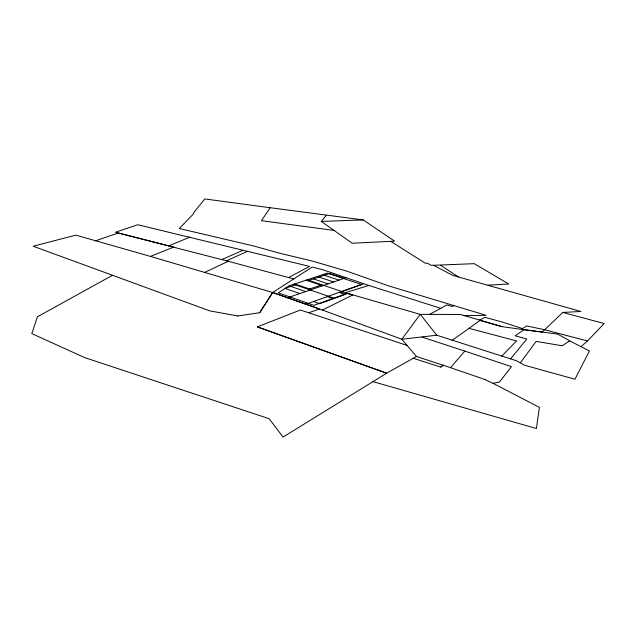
<?xml version="1.0" encoding="UTF-8"?>
<svg xmlns="http://www.w3.org/2000/svg" width="636" height="636" viewBox="0 0 636 636"><rect width="100%" height="100%" fill="white"/><g stroke="black" fill="none" stroke-linecap="round" stroke-linejoin="round"><path stroke-width="0.95" d="M237.753 315.997L259.695 312.705L272.645 292.504L312.181 267.056L323.366 269.918L368.84 285.461L440.804 308.357L446.647 304.938L452.379 306.441L453.929 305.654M259.695 312.705L272.709 292.488L319.518 309.001L308.651 312.777L407.104 345.451M326.443 215.238L321.267 221.423L352.217 243.238L394.598 241.147L363.212 219.929L270.221 207.726L261.444 220.684L333.892 230.407M520.431 362.759L536.164 341.397L562.2 345.769L569.737 340.864L589.453 350.993L574.936 379.231L524.724 365.279L516.376 360.731L436.741 335.212L401.857 339.25L322.396 310.058L272.645 292.504L150.454 256.411L75.899 235.137L33.167 246.227L209.729 310.861L237.824 315.981M510.613 358.855L526.807 339.044L515.081 335.776L524.104 329.694L557.661 334.099L569.737 340.864M524.104 329.694L502.162 326.689L460.496 314.47L420.229 314.359L401.857 339.25L416.429 356.478L450.59 367.656L464.821 351.104L511.447 366.654L499.459 382.029L492.884 383.301L485.053 379.605M587.489 340.96L604.2 323.533L562.82 312.435L542.214 332.072L521.48 329.337L526.624 325.942L544.543 329.718L587.489 340.96L580.978 346.731M501.764 356.104L516.567 340.92L469.026 328.343L452.085 340.332M413.233 358.275L440.851 367.099L443.014 365.215M440.851 367.099L443.077 365.191M469.026 328.343L479.918 320.441M562.82 312.435L580.891 311.481L452.919 275.436L433.529 265.284L430.834 265.228L427.583 263.217L425.341 263.24L390.719 241.37M308.722 312.753L300.383 310.018L257.341 326.872L386.696 373.189L283.044 437.059L269.147 418.703L84.707 357.615L31.8 333.614L37.452 316.776L112.246 275.436M416.429 356.478L386.624 373.213L257.341 326.872M288.601 277.574L309.533 266.381L137.734 224.739L115.442 232.259L228.308 261.269L204.371 272.526M429.554 314.383L440.804 308.357M322.396 310.058L352.861 294.897L420.229 314.359L436.741 335.212M246.975 251.554L226.527 260.792L293.697 278.95M221.908 259.552L242.507 250.489M168.858 245.846L190.1 237.053M150.454 256.411L173.723 247.086L118.288 232.991L95.503 240.829M305.876 304.231L363.601 283.672M287.599 297.783L346.071 277.678M309.613 288.998L320.854 285.151M296.551 284.523L285 288.378L299.898 293.554M307.848 280.746L329.718 273.448L344.33 278.274M368.84 285.461L345.038 292.791L352.861 294.897L345.11 292.767M488.05 285.159L508.721 283.99L474.225 263.67L433.529 265.284M321.267 221.423L363.212 219.929M270.221 207.726L204.816 198.941L193.869 212.464L193.304 214.094L179.257 228.507L254.177 246.1L278.751 252.993L312.642 261.15L346.7 271.127L388.827 285.954L486.206 315.329L464.034 315.631M502.162 326.689L479.369 320.274L484.998 317.324L502.233 322.039L522.347 328.542M372.465 381.497L536.41 428.521L539.4 407.366L492.948 383.277M422.073 337.088L464.821 351.104M324.336 275.245L338.988 280.118M318.898 277.058L333.582 281.971M313.405 278.894L328.12 283.847M307.244 279.792L342.096 291.59M306.123 280.166L322.603 285.747M340.626 291.852L346.715 293.911L319.638 303.674L313.476 301.52M294.818 283.926L311.378 289.603M293.673 284.308L333.924 298.133M327.23 296.622L333.359 298.729M290.811 286.439L305.67 291.566M450.519 367.68L485.117 379.573M440.732 265.315L458.373 276.93M289.078 285.842L278.29 292.854L313.874 305.352L344.474 294.333L339.314 292.584L361.828 284.554L327.286 273.122L289.078 285.842"/></g></svg>
